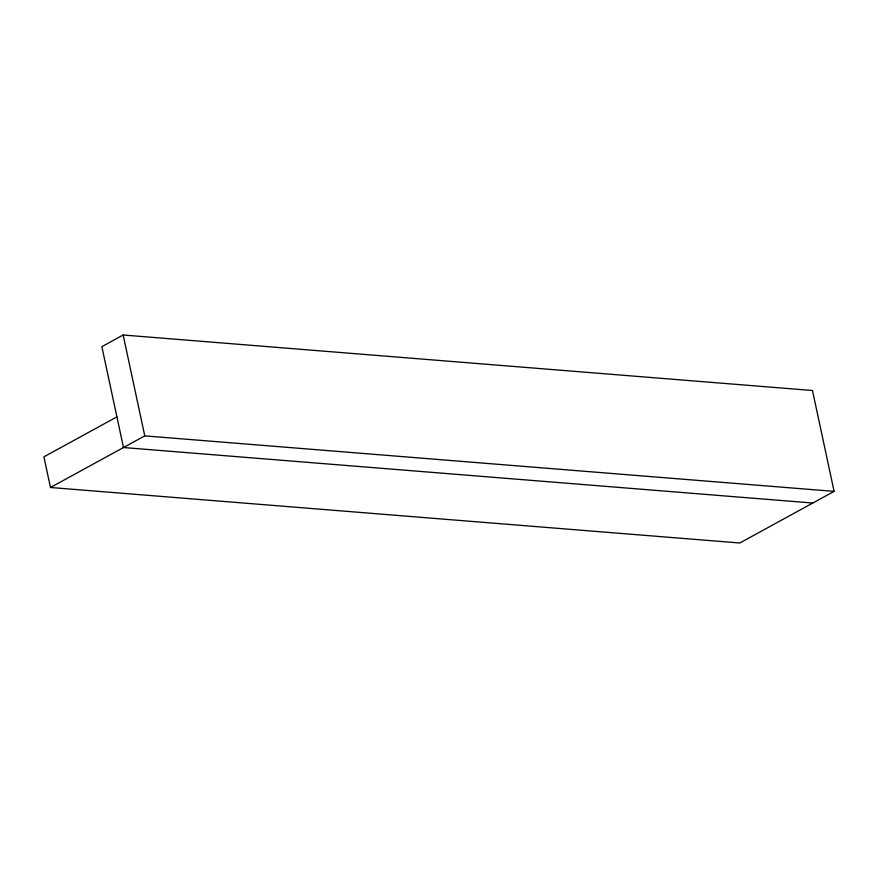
<?xml version="1.0" encoding="UTF-8"?>
<svg xmlns="http://www.w3.org/2000/svg" width="878" height="878" viewBox="0 0 878 878"><rect width="100%" height="100%" fill="white"/><g stroke="black" fill="none" stroke-linecap="round" stroke-linejoin="round"><path stroke-width="1.32" d="M116.906 416.885L43.9 456.845L50.474 487.488L739.792 542.999L834.1 491.373L812.479 390.512L123.15 335.001L101.859 346.656L123.48 447.528L812.808 503.028M50.474 487.488L144.771 435.872L834.1 491.373M123.15 335.001L144.771 435.872"/></g></svg>
